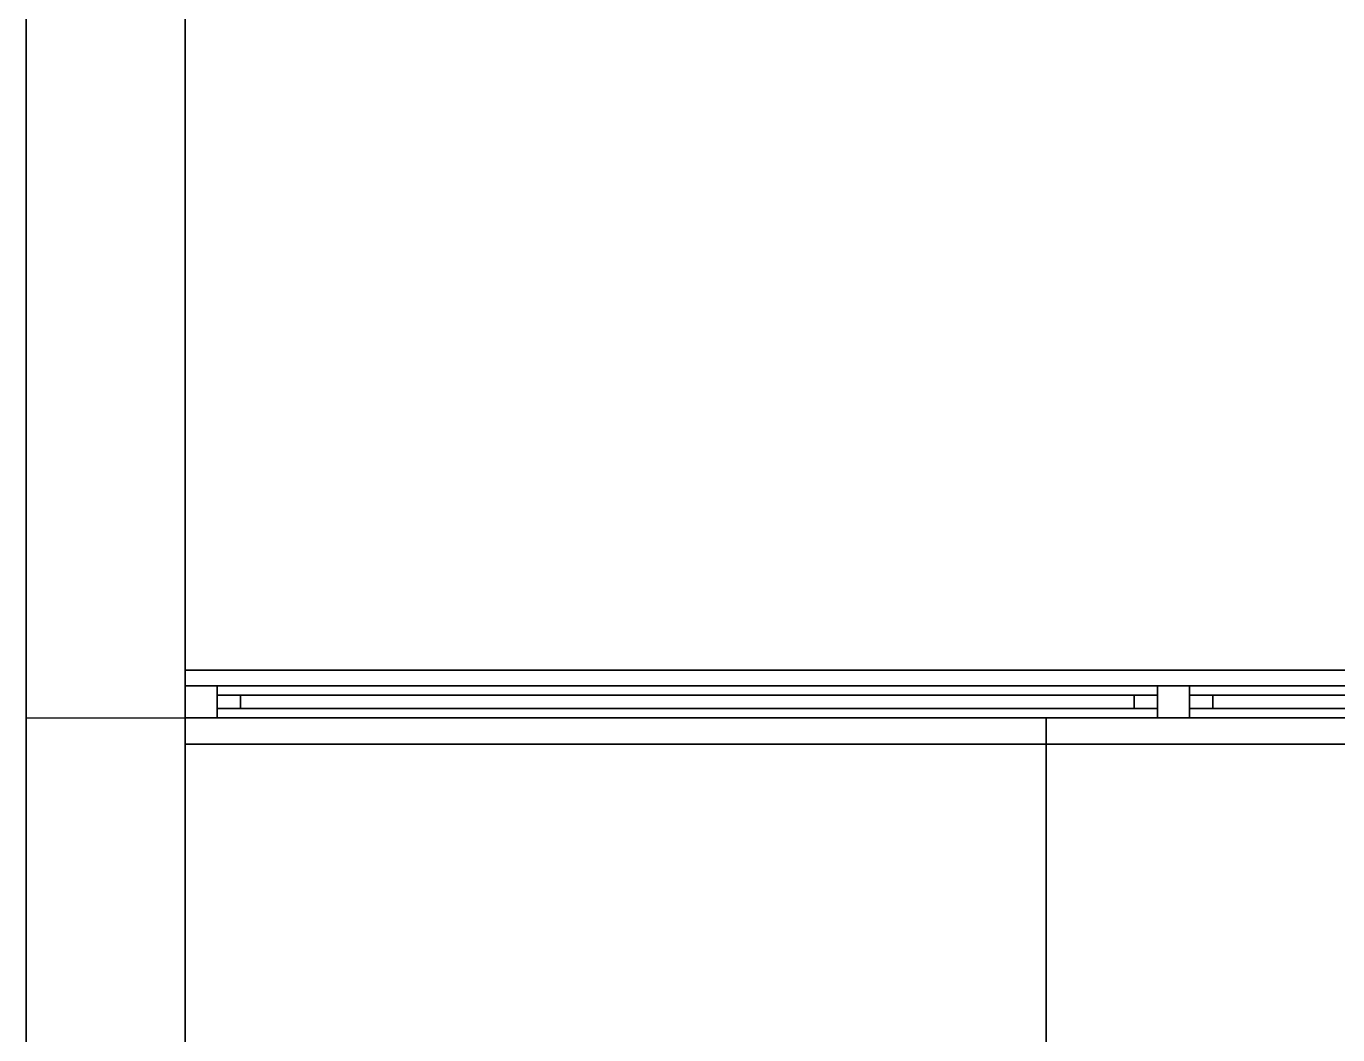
# Model space of a CAD drawing. Header units: millimetres. Extents: x -11 to 11, y -5.8 to 5.8.
# Drawn here: x -11 to -8.525, y -3.86 to -1.958 of the extents above; entities that cross this region are included whole.
import ezdxf

# ---------------------------------------------------------------- set-up
doc = ezdxf.new("R2010")
doc.units = ezdxf.units.MM
for name, color, linetype in [('copertura', 8, 'Continuous'), ('cordolo', 251, 'Continuous'), ('cromato', 251, 'Continuous'), ('frangivento', 7, 'Continuous'), ('parete', 254, 'Continuous'), ('pavimento', 7, 'Continuous'), ('pavimento_balcone', 254, 'Continuous'), ('pavimento_pt', 7, 'Continuous'), ('rolf', 254, 'Continuous'), ('solaio', 7, 'Continuous'), ('vetro', 249, 'Continuous')]:
    doc.layers.add(name, color=color, linetype=linetype)

msp = doc.modelspace()

# ---------------------------------------------------------------- linework, layer by layer
at = {"layer": 'copertura'}
for points in [[(-11, -0.0125, 6.3), (-11, -4.2625, 6.3), (0, -4.2625, 6.3), (0, -0.0125, 6.3)], [(-11, -0.7625), (-11, -5.7625), (-11, -5.7625, 3.15), (-11, -0.7625, 3.15)], [(-11, -0.7625, 3.15), (-11, -5.7625, 3.15), (-11, -5.7625, 6.3), (-11, -0.7625, 6.3)], [(-10.7, -5.7625), (-10.7, -0.7625), (-10.7, -0.7625, 2.9), (-10.7, -5.7625, 2.9)], [(-10.7, -5.7625, 2.9), (-10.7, -0.7625, 2.9), (-10.7, -0.7625, 5.8), (-10.7, -5.7625, 5.8)]]:
    msp.add_3dface(points, dxfattribs=at)
at = {"layer": 'cordolo'}
for points in [[(-10.7, -3.3125), (-10.7, -3.2625), (-3.3, -3.2625), (-3.3, -3.3125)], [(-3.3, -3.3125, 0.05), (-3.3, -3.2625, 0.05), (-10.7, -3.2625, 0.05), (-10.7, -3.3125, 0.05)], [(-3.3, -3.2625), (-10.7, -3.2625), (-10.7, -3.2625, 0.05), (-3.3, -3.2625, 0.05)], [(-10.7, -3.2625), (-10.7, -3.3125), (-10.7, -3.3125, 0.05), (-10.7, -3.2625, 0.05)], [(-10.7, -3.3125, 0.05), (-3.3, -3.3125, 0.05), (-3.3, -3.3125), (-10.7, -3.3125)]]:
    msp.add_3dface(points, dxfattribs=at)
at = {"layer": 'cromato'}
for points in [[(-10.7, -3.2625), (-10.7, -3.2025), (-10.64, -3.2025), (-10.64, -3.2625)], [(-10.64, -3.2625, 2.7), (-10.64, -3.2025, 2.7), (-10.7, -3.2025, 2.7), (-10.7, -3.2625, 2.7)], [(-10.64, -3.2025), (-10.7, -3.2025), (-10.7, -3.2025, 2.7), (-10.64, -3.2025, 2.7)], [(-10.7, -3.2025), (-10.7, -3.2625), (-10.7, -3.2625, 2.7), (-10.7, -3.2025, 2.7)], [(-10.7, -3.2625, 3), (-10.7, -3.2025, 3), (-10.64, -3.2025, 3), (-10.64, -3.2625, 3)], [(-10.64, -3.2625, 5.7), (-10.64, -3.2025, 5.7), (-10.7, -3.2025, 5.7), (-10.7, -3.2625, 5.7)], [(-10.64, -3.2025, 3), (-10.7, -3.2025, 3), (-10.7, -3.2025, 5.7), (-10.64, -3.2025, 5.7)], [(-10.7, -3.2025, 3), (-10.7, -3.2625, 3), (-10.7, -3.2625, 5.7), (-10.7, -3.2025, 5.7)], [(-10.7, -3.2025), (-10.7, -3.2625), (-10.64, -3.2625), (-10.64, -3.2025)], [(-10.64, -3.2625), (-10.64, -3.2025), (-10.64, -3.2025, 2.7), (-10.64, -3.2625, 2.7)], [(-10.64, -3.2625, 3), (-10.64, -3.2025, 3), (-10.64, -3.2025, 5.7), (-10.64, -3.2625, 5.7)], [(-8.865, -3.2625), (-8.865, -3.2025), (-8.805, -3.2025), (-8.805, -3.2625)], [(-8.805, -3.2625, 2.7), (-8.805, -3.2025, 2.7), (-8.865, -3.2025, 2.7), (-8.865, -3.2625, 2.7)], [(-8.805, -3.2025), (-8.865, -3.2025), (-8.865, -3.2025, 2.7), (-8.805, -3.2025, 2.7)], [(-8.865, -3.2025), (-8.865, -3.2625), (-8.865, -3.2625, 2.7), (-8.865, -3.2025, 2.7)], [(-8.865, -3.2625, 3), (-8.865, -3.2025, 3), (-8.805, -3.2025, 3), (-8.805, -3.2625, 3)], [(-8.805, -3.2625, 5.7), (-8.805, -3.2025, 5.7), (-8.865, -3.2025, 5.7), (-8.865, -3.2625, 5.7)], [(-8.805, -3.2025, 3), (-8.865, -3.2025, 3), (-8.865, -3.2025, 5.7), (-8.805, -3.2025, 5.7)], [(-8.865, -3.2025, 3), (-8.865, -3.2625, 3), (-8.865, -3.2625, 5.7), (-8.865, -3.2025, 5.7)], [(-8.805, -3.2625), (-8.805, -3.2025), (-8.805, -3.2025, 2.7), (-8.805, -3.2625, 2.7)], [(-8.805, -3.2625, 3), (-8.805, -3.2025, 3), (-8.805, -3.2025, 5.7), (-8.805, -3.2625, 5.7)], [(-10.7, -3.2625, 2.7), (-10.64, -3.2625, 2.7), (-10.64, -3.2625), (-10.7, -3.2625)], [(-10.7, -3.2625, 5.7), (-10.64, -3.2625, 5.7), (-10.64, -3.2625, 3), (-10.7, -3.2625, 3)], [(-8.865, -3.2625, 2.7), (-8.805, -3.2625, 2.7), (-8.805, -3.2625), (-8.865, -3.2625)], [(-8.865, -3.2625, 5.7), (-8.805, -3.2625, 5.7), (-8.805, -3.2625, 3), (-8.865, -3.2625, 3)]]:
    msp.add_3dface(points, dxfattribs=at)
at = {"layer": 'frangivento'}
for points in [[(-10.64, -3.22, 3.2025), (-10.64, -3.22, 3.27), (-8.865, -3.22, 3.27), (-8.865, -3.22, 3.2025)], [(-10.64, -3.245, 3.2025), (-10.64, -3.245, 3.27), (-10.64, -3.22, 3.27), (-10.64, -3.22, 3.2025)], [(-10.64, -3.245, 3.27), (-8.865, -3.245, 3.27), (-8.865, -3.22, 3.27), (-10.64, -3.22, 3.27)], [(-8.865, -3.245, 3.2025), (-10.64, -3.245, 3.2025), (-10.64, -3.22, 3.2025), (-8.865, -3.22, 3.2025)], [(-10.64, -3.22, 3.405), (-10.64, -3.22, 3.4725), (-8.865, -3.22, 3.4725), (-8.865, -3.22, 3.405)], [(-10.64, -3.245, 3.405), (-10.64, -3.245, 3.4725), (-10.64, -3.22, 3.4725), (-10.64, -3.22, 3.405)], [(-10.64, -3.245, 3.4725), (-8.865, -3.245, 3.4725), (-8.865, -3.22, 3.4725), (-10.64, -3.22, 3.4725)], [(-8.865, -3.245, 3.405), (-10.64, -3.245, 3.405), (-10.64, -3.22, 3.405), (-8.865, -3.22, 3.405)], [(-10.64, -3.22, 3.6075), (-10.64, -3.22, 3.675), (-8.865, -3.22, 3.675), (-8.865, -3.22, 3.6075)], [(-10.64, -3.245, 3.6075), (-10.64, -3.245, 3.675), (-10.64, -3.22, 3.675), (-10.64, -3.22, 3.6075)], [(-10.64, -3.245, 3.675), (-8.865, -3.245, 3.675), (-8.865, -3.22, 3.675), (-10.64, -3.22, 3.675)], [(-8.865, -3.245, 3.6075), (-10.64, -3.245, 3.6075), (-10.64, -3.22, 3.6075), (-8.865, -3.22, 3.6075)], [(-10.64, -3.22, 3.81), (-10.64, -3.22, 3.8775), (-8.865, -3.22, 3.8775), (-8.865, -3.22, 3.81)], [(-10.64, -3.245, 3.81), (-10.64, -3.245, 3.8775), (-10.64, -3.22, 3.8775), (-10.64, -3.22, 3.81)], [(-10.64, -3.245, 3.8775), (-8.865, -3.245, 3.8775), (-8.865, -3.22, 3.8775), (-10.64, -3.22, 3.8775)], [(-8.865, -3.245, 3.81), (-10.64, -3.245, 3.81), (-10.64, -3.22, 3.81), (-8.865, -3.22, 3.81)], [(-10.64, -3.22, 4.0125), (-10.64, -3.22, 4.08), (-8.865, -3.22, 4.08), (-8.865, -3.22, 4.0125)], [(-10.64, -3.245, 4.0125), (-10.64, -3.245, 4.08), (-10.64, -3.22, 4.08), (-10.64, -3.22, 4.0125)], [(-10.64, -3.245, 4.08), (-8.865, -3.245, 4.08), (-8.865, -3.22, 4.08), (-10.64, -3.22, 4.08)], [(-8.865, -3.245, 4.0125), (-10.64, -3.245, 4.0125), (-10.64, -3.22, 4.0125), (-8.865, -3.22, 4.0125)], [(-10.64, -3.22, 4.215), (-10.64, -3.22, 4.2825), (-8.865, -3.22, 4.2825), (-8.865, -3.22, 4.215)], [(-10.64, -3.245, 4.215), (-10.64, -3.245, 4.2825), (-10.64, -3.22, 4.2825), (-10.64, -3.22, 4.215)], [(-10.64, -3.245, 4.2825), (-8.865, -3.245, 4.2825), (-8.865, -3.22, 4.2825), (-10.64, -3.22, 4.2825)], [(-8.865, -3.245, 4.215), (-10.64, -3.245, 4.215), (-10.64, -3.22, 4.215), (-8.865, -3.22, 4.215)], [(-10.64, -3.22, 4.4175), (-10.64, -3.22, 4.485), (-8.865, -3.22, 4.485), (-8.865, -3.22, 4.4175)], [(-10.64, -3.245, 4.4175), (-10.64, -3.245, 4.485), (-10.64, -3.22, 4.485), (-10.64, -3.22, 4.4175)], [(-10.64, -3.245, 4.485), (-8.865, -3.245, 4.485), (-8.865, -3.22, 4.485), (-10.64, -3.22, 4.485)], [(-8.865, -3.245, 4.4175), (-10.64, -3.245, 4.4175), (-10.64, -3.22, 4.4175), (-8.865, -3.22, 4.4175)], [(-10.64, -3.22, 4.62), (-10.64, -3.22, 4.6875), (-8.865, -3.22, 4.6875), (-8.865, -3.22, 4.62)], [(-10.64, -3.245, 4.62), (-10.64, -3.245, 4.6875), (-10.64, -3.22, 4.6875), (-10.64, -3.22, 4.62)], [(-10.64, -3.245, 4.6875), (-8.865, -3.245, 4.6875), (-8.865, -3.22, 4.6875), (-10.64, -3.22, 4.6875)], [(-8.865, -3.245, 4.62), (-10.64, -3.245, 4.62), (-10.64, -3.22, 4.62), (-8.865, -3.22, 4.62)], [(-10.64, -3.22, 4.8225), (-10.64, -3.22, 4.89), (-8.865, -3.22, 4.89), (-8.865, -3.22, 4.8225)], [(-10.64, -3.245, 4.8225), (-10.64, -3.245, 4.89), (-10.64, -3.22, 4.89), (-10.64, -3.22, 4.8225)], [(-10.64, -3.245, 4.89), (-8.865, -3.245, 4.89), (-8.865, -3.22, 4.89), (-10.64, -3.22, 4.89)], [(-8.865, -3.245, 4.8225), (-10.64, -3.245, 4.8225), (-10.64, -3.22, 4.8225), (-8.865, -3.22, 4.8225)], [(-10.64, -3.22, 5.025), (-10.64, -3.22, 5.0925), (-8.865, -3.22, 5.0925), (-8.865, -3.22, 5.025)], [(-10.64, -3.245, 5.025), (-10.64, -3.245, 5.0925), (-10.64, -3.22, 5.0925), (-10.64, -3.22, 5.025)], [(-10.64, -3.245, 5.0925), (-8.865, -3.245, 5.0925), (-8.865, -3.22, 5.0925), (-10.64, -3.22, 5.0925)], [(-8.865, -3.245, 5.025), (-10.64, -3.245, 5.025), (-10.64, -3.22, 5.025), (-8.865, -3.22, 5.025)], [(-10.64, -3.22, 5.2275), (-10.64, -3.22, 5.295), (-8.865, -3.22, 5.295), (-8.865, -3.22, 5.2275)], [(-10.64, -3.245, 5.2275), (-10.64, -3.245, 5.295), (-10.64, -3.22, 5.295), (-10.64, -3.22, 5.2275)], [(-10.64, -3.245, 5.295), (-8.865, -3.245, 5.295), (-8.865, -3.22, 5.295), (-10.64, -3.22, 5.295)], [(-8.865, -3.245, 5.2275), (-10.64, -3.245, 5.2275), (-10.64, -3.22, 5.2275), (-8.865, -3.22, 5.2275)], [(-10.64, -3.22, 5.43), (-10.64, -3.22, 5.4975), (-8.865, -3.22, 5.4975), (-8.865, -3.22, 5.43)], [(-10.64, -3.245, 5.43), (-10.64, -3.245, 5.4975), (-10.64, -3.22, 5.4975), (-10.64, -3.22, 5.43)], [(-10.64, -3.245, 5.4975), (-8.865, -3.245, 5.4975), (-8.865, -3.22, 5.4975), (-10.64, -3.22, 5.4975)], [(-8.865, -3.245, 5.43), (-10.64, -3.245, 5.43), (-10.64, -3.22, 5.43), (-8.865, -3.22, 5.43)], [(-10.64, -3.22, 5.6325), (-10.64, -3.22, 5.7), (-8.865, -3.22, 5.7), (-8.865, -3.22, 5.6325)], [(-10.64, -3.245, 5.6325), (-10.64, -3.245, 5.7), (-10.64, -3.22, 5.7), (-10.64, -3.22, 5.6325)], [(-10.64, -3.245, 5.7), (-8.865, -3.245, 5.7), (-8.865, -3.22, 5.7), (-10.64, -3.22, 5.7)], [(-8.865, -3.245, 5.6325), (-10.64, -3.245, 5.6325), (-10.64, -3.22, 5.6325), (-8.865, -3.22, 5.6325)], [(-10.64, -3.22, 3), (-10.64, -3.22, 5.7), (-10.5956, -3.22, 5.7), (-10.5956, -3.22, 3)], [(-10.64, -3.245, 3), (-10.64, -3.245, 5.7), (-10.64, -3.22, 5.7), (-10.64, -3.22, 3)], [(-10.64, -3.245, 5.7), (-10.5956, -3.245, 5.7), (-10.5956, -3.22, 5.7), (-10.64, -3.22, 5.7)], [(-10.5956, -3.245, 3), (-10.64, -3.245, 3), (-10.64, -3.22, 3), (-10.5956, -3.22, 3)], [(-10.64, -3.245, 3), (-10.64, -3.245, 3), (-10.64, -3.22, 3)], [(-10.5956, -3.245, 5.7), (-10.5956, -3.245, 3), (-10.5956, -3.22, 3), (-10.5956, -3.22, 5.7)], [(-8.9094, -3.22, 3), (-8.9094, -3.22, 5.7), (-8.865, -3.22, 5.7), (-8.865, -3.22, 3)], [(-8.9094, -3.245, 3), (-8.9094, -3.245, 5.7), (-8.9094, -3.22, 5.7), (-8.9094, -3.22, 3)], [(-8.9094, -3.245, 5.7), (-8.865, -3.245, 5.7), (-8.865, -3.22, 5.7), (-8.9094, -3.22, 5.7)], [(-8.865, -3.245, 3), (-8.9094, -3.245, 3), (-8.9094, -3.22, 3), (-8.865, -3.22, 3)], [(-8.9094, -3.245, 3), (-8.9094, -3.245, 3), (-8.9094, -3.22, 3)], [(-8.865, -3.245, 3.27), (-8.865, -3.245, 3.2025), (-8.865, -3.22, 3.2025), (-8.865, -3.22, 3.27)], [(-8.865, -3.245, 3.4725), (-8.865, -3.245, 3.405), (-8.865, -3.22, 3.405), (-8.865, -3.22, 3.4725)], [(-8.865, -3.245, 3.675), (-8.865, -3.245, 3.6075), (-8.865, -3.22, 3.6075), (-8.865, -3.22, 3.675)], [(-8.865, -3.245, 3.8775), (-8.865, -3.245, 3.81), (-8.865, -3.22, 3.81), (-8.865, -3.22, 3.8775)], [(-8.865, -3.245, 4.08), (-8.865, -3.245, 4.0125), (-8.865, -3.22, 4.0125), (-8.865, -3.22, 4.08)], [(-8.865, -3.245, 4.2825), (-8.865, -3.245, 4.215), (-8.865, -3.22, 4.215), (-8.865, -3.22, 4.2825)], [(-8.865, -3.245, 4.485), (-8.865, -3.245, 4.4175), (-8.865, -3.22, 4.4175), (-8.865, -3.22, 4.485)], [(-8.865, -3.245, 4.6875), (-8.865, -3.245, 4.62), (-8.865, -3.22, 4.62), (-8.865, -3.22, 4.6875)], [(-8.865, -3.245, 4.89), (-8.865, -3.245, 4.8225), (-8.865, -3.22, 4.8225), (-8.865, -3.22, 4.89)], [(-8.865, -3.245, 5.0925), (-8.865, -3.245, 5.025), (-8.865, -3.22, 5.025), (-8.865, -3.22, 5.0925)], [(-8.865, -3.245, 5.295), (-8.865, -3.245, 5.2275), (-8.865, -3.22, 5.2275), (-8.865, -3.22, 5.295)], [(-8.865, -3.245, 5.4975), (-8.865, -3.245, 5.43), (-8.865, -3.22, 5.43), (-8.865, -3.22, 5.4975)], [(-8.865, -3.245, 5.7), (-8.865, -3.245, 5.6325), (-8.865, -3.22, 5.6325), (-8.865, -3.22, 5.7)], [(-8.865, -3.245, 5.7), (-8.865, -3.245, 3), (-8.865, -3.22, 3), (-8.865, -3.22, 5.7)], [(-8.805, -3.22, 0.2025), (-8.805, -3.22, 0.27), (-7.03, -3.22, 0.27), (-7.03, -3.22, 0.2025)], [(-8.805, -3.245, 0.2025), (-8.805, -3.245, 0.27), (-8.805, -3.22, 0.27), (-8.805, -3.22, 0.2025)], [(-8.805, -3.245, 0.27), (-7.03, -3.245, 0.27), (-7.03, -3.22, 0.27), (-8.805, -3.22, 0.27)], [(-7.03, -3.245, 0.2025), (-8.805, -3.245, 0.2025), (-8.805, -3.22, 0.2025), (-7.03, -3.22, 0.2025)], [(-8.805, -3.22, 0.405), (-8.805, -3.22, 0.4725), (-7.03, -3.22, 0.4725), (-7.03, -3.22, 0.405)], [(-8.805, -3.245, 0.405), (-8.805, -3.245, 0.4725), (-8.805, -3.22, 0.4725), (-8.805, -3.22, 0.405)], [(-8.805, -3.245, 0.4725), (-7.03, -3.245, 0.4725), (-7.03, -3.22, 0.4725), (-8.805, -3.22, 0.4725)], [(-7.03, -3.245, 0.405), (-8.805, -3.245, 0.405), (-8.805, -3.22, 0.405), (-7.03, -3.22, 0.405)], [(-8.805, -3.22, 0.6075), (-8.805, -3.22, 0.675), (-7.03, -3.22, 0.675), (-7.03, -3.22, 0.6075)], [(-8.805, -3.245, 0.6075), (-8.805, -3.245, 0.675), (-8.805, -3.22, 0.675), (-8.805, -3.22, 0.6075)], [(-8.805, -3.245, 0.675), (-7.03, -3.245, 0.675), (-7.03, -3.22, 0.675), (-8.805, -3.22, 0.675)], [(-7.03, -3.245, 0.6075), (-8.805, -3.245, 0.6075), (-8.805, -3.22, 0.6075), (-7.03, -3.22, 0.6075)], [(-8.805, -3.22, 0.81), (-8.805, -3.22, 0.8775), (-7.03, -3.22, 0.8775), (-7.03, -3.22, 0.81)], [(-8.805, -3.245, 0.81), (-8.805, -3.245, 0.8775), (-8.805, -3.22, 0.8775), (-8.805, -3.22, 0.81)], [(-8.805, -3.245, 0.8775), (-7.03, -3.245, 0.8775), (-7.03, -3.22, 0.8775), (-8.805, -3.22, 0.8775)], [(-7.03, -3.245, 0.81), (-8.805, -3.245, 0.81), (-8.805, -3.22, 0.81), (-7.03, -3.22, 0.81)], [(-8.805, -3.22, 1.0125), (-8.805, -3.22, 1.08), (-7.03, -3.22, 1.08), (-7.03, -3.22, 1.0125)], [(-8.805, -3.245, 1.0125), (-8.805, -3.245, 1.08), (-8.805, -3.22, 1.08), (-8.805, -3.22, 1.0125)], [(-8.805, -3.245, 1.08), (-7.03, -3.245, 1.08), (-7.03, -3.22, 1.08), (-8.805, -3.22, 1.08)], [(-7.03, -3.245, 1.0125), (-8.805, -3.245, 1.0125), (-8.805, -3.22, 1.0125), (-7.03, -3.22, 1.0125)], [(-8.805, -3.22, 1.215), (-8.805, -3.22, 1.2825), (-7.03, -3.22, 1.2825), (-7.03, -3.22, 1.215)], [(-8.805, -3.245, 1.215), (-8.805, -3.245, 1.2825), (-8.805, -3.22, 1.2825), (-8.805, -3.22, 1.215)], [(-8.805, -3.245, 1.2825), (-7.03, -3.245, 1.2825), (-7.03, -3.22, 1.2825), (-8.805, -3.22, 1.2825)], [(-7.03, -3.245, 1.215), (-8.805, -3.245, 1.215), (-8.805, -3.22, 1.215), (-7.03, -3.22, 1.215)], [(-8.805, -3.22, 1.4175), (-8.805, -3.22, 1.485), (-7.03, -3.22, 1.485), (-7.03, -3.22, 1.4175)], [(-8.805, -3.245, 1.4175), (-8.805, -3.245, 1.485), (-8.805, -3.22, 1.485), (-8.805, -3.22, 1.4175)], [(-8.805, -3.245, 1.485), (-7.03, -3.245, 1.485), (-7.03, -3.22, 1.485), (-8.805, -3.22, 1.485)], [(-7.03, -3.245, 1.4175), (-8.805, -3.245, 1.4175), (-8.805, -3.22, 1.4175), (-7.03, -3.22, 1.4175)], [(-8.805, -3.22, 1.62), (-8.805, -3.22, 1.6875), (-7.03, -3.22, 1.6875), (-7.03, -3.22, 1.62)], [(-8.805, -3.245, 1.62), (-8.805, -3.245, 1.6875), (-8.805, -3.22, 1.6875), (-8.805, -3.22, 1.62)], [(-8.805, -3.245, 1.6875), (-7.03, -3.245, 1.6875), (-7.03, -3.22, 1.6875), (-8.805, -3.22, 1.6875)], [(-7.03, -3.245, 1.62), (-8.805, -3.245, 1.62), (-8.805, -3.22, 1.62), (-7.03, -3.22, 1.62)], [(-8.805, -3.22, 1.8225), (-8.805, -3.22, 1.89), (-7.03, -3.22, 1.89), (-7.03, -3.22, 1.8225)], [(-8.805, -3.245, 1.8225), (-8.805, -3.245, 1.89), (-8.805, -3.22, 1.89), (-8.805, -3.22, 1.8225)], [(-8.805, -3.245, 1.89), (-7.03, -3.245, 1.89), (-7.03, -3.22, 1.89), (-8.805, -3.22, 1.89)], [(-7.03, -3.245, 1.8225), (-8.805, -3.245, 1.8225), (-8.805, -3.22, 1.8225), (-7.03, -3.22, 1.8225)], [(-8.805, -3.22, 2.025), (-8.805, -3.22, 2.0925), (-7.03, -3.22, 2.0925), (-7.03, -3.22, 2.025)], [(-8.805, -3.245, 2.025), (-8.805, -3.245, 2.0925), (-8.805, -3.22, 2.0925), (-8.805, -3.22, 2.025)], [(-8.805, -3.245, 2.0925), (-7.03, -3.245, 2.0925), (-7.03, -3.22, 2.0925), (-8.805, -3.22, 2.0925)], [(-7.03, -3.245, 2.025), (-8.805, -3.245, 2.025), (-8.805, -3.22, 2.025), (-7.03, -3.22, 2.025)], [(-8.805, -3.22, 2.2275), (-8.805, -3.22, 2.295), (-7.03, -3.22, 2.295), (-7.03, -3.22, 2.2275)], [(-8.805, -3.245, 2.2275), (-8.805, -3.245, 2.295), (-8.805, -3.22, 2.295), (-8.805, -3.22, 2.2275)], [(-8.805, -3.245, 2.295), (-7.03, -3.245, 2.295), (-7.03, -3.22, 2.295), (-8.805, -3.22, 2.295)], [(-7.03, -3.245, 2.2275), (-8.805, -3.245, 2.2275), (-8.805, -3.22, 2.2275), (-7.03, -3.22, 2.2275)], [(-8.805, -3.22, 2.43), (-8.805, -3.22, 2.4975), (-7.03, -3.22, 2.4975), (-7.03, -3.22, 2.43)], [(-8.805, -3.245, 2.43), (-8.805, -3.245, 2.4975), (-8.805, -3.22, 2.4975), (-8.805, -3.22, 2.43)], [(-8.805, -3.245, 2.4975), (-7.03, -3.245, 2.4975), (-7.03, -3.22, 2.4975), (-8.805, -3.22, 2.4975)], [(-7.03, -3.245, 2.43), (-8.805, -3.245, 2.43), (-8.805, -3.22, 2.43), (-7.03, -3.22, 2.43)], [(-8.805, -3.22, 2.6325), (-8.805, -3.22, 2.7), (-7.03, -3.22, 2.7), (-7.03, -3.22, 2.6325)], [(-8.805, -3.245, 2.6325), (-8.805, -3.245, 2.7), (-8.805, -3.22, 2.7), (-8.805, -3.22, 2.6325)], [(-8.805, -3.245, 2.7), (-7.03, -3.245, 2.7), (-7.03, -3.22, 2.7), (-8.805, -3.22, 2.7)], [(-7.03, -3.245, 2.6325), (-8.805, -3.245, 2.6325), (-8.805, -3.22, 2.6325), (-7.03, -3.22, 2.6325)], [(-8.805, -3.22), (-8.805, -3.22, 2.7), (-8.7606, -3.22, 2.7), (-8.7606, -3.22)], [(-8.805, -3.245), (-8.805, -3.245, 2.7), (-8.805, -3.22, 2.7), (-8.805, -3.22)], [(-8.805, -3.245, 2.7), (-8.7606, -3.245, 2.7), (-8.7606, -3.22, 2.7), (-8.805, -3.22, 2.7)], [(-8.7606, -3.245), (-8.805, -3.245), (-8.805, -3.22), (-8.7606, -3.22)], [(-8.805, -3.245), (-8.805, -3.245), (-8.805, -3.22)], [(-8.7606, -3.245, 2.7), (-8.7606, -3.245), (-8.7606, -3.22), (-8.7606, -3.22, 2.7)], [(-10.64, -3.245, 3.2025), (-10.64, -3.245, 3.27), (-8.865, -3.245, 3.27), (-8.865, -3.245, 3.2025)], [(-10.64, -3.245, 3.405), (-10.64, -3.245, 3.4725), (-8.865, -3.245, 3.4725), (-8.865, -3.245, 3.405)], [(-10.64, -3.245, 3.6075), (-10.64, -3.245, 3.675), (-8.865, -3.245, 3.675), (-8.865, -3.245, 3.6075)], [(-10.64, -3.245, 3.81), (-10.64, -3.245, 3.8775), (-8.865, -3.245, 3.8775), (-8.865, -3.245, 3.81)], [(-10.64, -3.245, 4.0125), (-10.64, -3.245, 4.08), (-8.865, -3.245, 4.08), (-8.865, -3.245, 4.0125)], [(-10.64, -3.245, 4.215), (-10.64, -3.245, 4.2825), (-8.865, -3.245, 4.2825), (-8.865, -3.245, 4.215)], [(-10.64, -3.245, 4.4175), (-10.64, -3.245, 4.485), (-8.865, -3.245, 4.485), (-8.865, -3.245, 4.4175)], [(-10.64, -3.245, 4.62), (-10.64, -3.245, 4.6875), (-8.865, -3.245, 4.6875), (-8.865, -3.245, 4.62)], [(-10.64, -3.245, 4.8225), (-10.64, -3.245, 4.89), (-8.865, -3.245, 4.89), (-8.865, -3.245, 4.8225)], [(-10.64, -3.245, 5.025), (-10.64, -3.245, 5.0925), (-8.865, -3.245, 5.0925), (-8.865, -3.245, 5.025)], [(-10.64, -3.245, 5.2275), (-10.64, -3.245, 5.295), (-8.865, -3.245, 5.295), (-8.865, -3.245, 5.2275)], [(-10.64, -3.245, 5.43), (-10.64, -3.245, 5.4975), (-8.865, -3.245, 5.4975), (-8.865, -3.245, 5.43)], [(-10.64, -3.245, 5.6325), (-10.64, -3.245, 5.7), (-8.865, -3.245, 5.7), (-8.865, -3.245, 5.6325)], [(-10.64, -3.245, 3), (-10.64, -3.245, 5.7), (-10.5956, -3.245, 5.7), (-10.5956, -3.245, 3)], [(-8.9094, -3.245, 3), (-8.9094, -3.245, 5.7), (-8.865, -3.245, 5.7), (-8.865, -3.245, 3)], [(-8.805, -3.245, 0.2025), (-8.805, -3.245, 0.27), (-7.03, -3.245, 0.27), (-7.03, -3.245, 0.2025)], [(-8.805, -3.245, 0.405), (-8.805, -3.245, 0.4725), (-7.03, -3.245, 0.4725), (-7.03, -3.245, 0.405)], [(-8.805, -3.245, 0.6075), (-8.805, -3.245, 0.675), (-7.03, -3.245, 0.675), (-7.03, -3.245, 0.6075)], [(-8.805, -3.245, 0.81), (-8.805, -3.245, 0.8775), (-7.03, -3.245, 0.8775), (-7.03, -3.245, 0.81)], [(-8.805, -3.245, 1.0125), (-8.805, -3.245, 1.08), (-7.03, -3.245, 1.08), (-7.03, -3.245, 1.0125)], [(-8.805, -3.245, 1.215), (-8.805, -3.245, 1.2825), (-7.03, -3.245, 1.2825), (-7.03, -3.245, 1.215)], [(-8.805, -3.245, 1.4175), (-8.805, -3.245, 1.485), (-7.03, -3.245, 1.485), (-7.03, -3.245, 1.4175)], [(-8.805, -3.245, 1.62), (-8.805, -3.245, 1.6875), (-7.03, -3.245, 1.6875), (-7.03, -3.245, 1.62)], [(-8.805, -3.245, 1.8225), (-8.805, -3.245, 1.89), (-7.03, -3.245, 1.89), (-7.03, -3.245, 1.8225)], [(-8.805, -3.245, 2.025), (-8.805, -3.245, 2.0925), (-7.03, -3.245, 2.0925), (-7.03, -3.245, 2.025)], [(-8.805, -3.245, 2.2275), (-8.805, -3.245, 2.295), (-7.03, -3.245, 2.295), (-7.03, -3.245, 2.2275)], [(-8.805, -3.245, 2.43), (-8.805, -3.245, 2.4975), (-7.03, -3.245, 2.4975), (-7.03, -3.245, 2.43)], [(-8.805, -3.245, 2.6325), (-8.805, -3.245, 2.7), (-7.03, -3.245, 2.7), (-7.03, -3.245, 2.6325)], [(-8.805, -3.245), (-8.805, -3.245, 2.7), (-8.7606, -3.245, 2.7), (-8.7606, -3.245)]]:
    msp.add_3dface(points, dxfattribs=at)
at = {"layer": 'parete'}
for points in [[(-10.7, -3.2625, 5.7), (-10.7, -3.2625, 2.85), (-10.7, -0.7625, 2.85), (-10.7, -0.7625, 5.7)], [(-10.7, -3.2625, 2.85), (-10.7, -3.2625), (-10.7, -0.7625), (-10.7, -0.7625, 2.85)]]:
    msp.add_3dface(points, dxfattribs=at)
at = {"layer": 'pavimento'}
for points in [[(-7, -3.2625), (-7, -0.7625), (-10.7, -0.7625), (-10.7, -3.2625)], [(-7, -3.2625, 3), (-7, -0.7625, 3), (-10.7, -0.7625, 3), (-10.7, -3.2625, 3)]]:
    msp.add_3dface(points, dxfattribs=at)
at = {"layer": 'pavimento_balcone'}
msp.add_3dface([(-10.7, -3.2625, 3), (-10.7, -5.7625, 3), (-3.3, -5.7625, 3), (-3.3, -3.2625, 3)], dxfattribs=at)
at = {"layer": 'pavimento_pt'}
for points in [[(-9.075, -4.5125), (-11, -4.5125), (-11, -3.2625), (-9.075, -3.2625)], [(-7.15, -4.5125), (-9.075, -4.5125), (-9.075, -3.2625), (-7.15, -3.2625)]]:
    msp.add_3dface(points, dxfattribs=at)
at = {"layer": 'rolf'}
for points in [[(-10.7, -0.0125, 5.8), (-10.7, -4.2625, 5.8), (0, -4.2625, 5.8), (0, -0.0125, 5.8)], [(-10.7, -3.2625, 2.7), (-10.7, -0.7625, 2.7), (-7, -0.7625, 2.7), (-7, -3.2625, 2.7)], [(-7.15, -3.2625, 2.7), (-7.15, -4.5125, 2.7), (-10.7, -4.5125, 2.7), (-10.7, -3.2625, 2.7)]]:
    msp.add_3dface(points, dxfattribs=at)
at = {"layer": 'solaio'}
for points in [[(-10.7, -0.7625, 2.7), (-10.7, -3.2625, 2.7), (-10.7, -3.2625, 2.85), (-10.7, -0.7625, 2.85)], [(-10.7, -0.7625, 2.85), (-10.7, -3.2625, 2.85), (-10.7, -3.2625, 3), (-10.7, -0.7625, 3)], [(-10.7, -3.2625, 3), (-7, -3.2625, 3), (-7, -3.2625, 2.85), (-10.7, -3.2625, 2.85)], [(-10.7, -3.2625, 2.85), (-7, -3.2625, 2.85), (-7, -3.2625, 2.7), (-10.7, -3.2625, 2.7)]]:
    msp.add_3dface(points, dxfattribs=at)
at = {"layer": 'vetro'}
for points in [[(-10.7, -3.2025), (-10.7, -3.1725), (-3.3, -3.1725), (-3.3, -3.2025)], [(-3.3, -3.2025, 2.7), (-3.3, -3.1725, 2.7), (-10.7, -3.1725, 2.7), (-10.7, -3.2025, 2.7)], [(-3.3, -3.1725), (-10.7, -3.1725), (-10.7, -3.1725, 2.7), (-3.3, -3.1725, 2.7)], [(-10.7, -3.1725), (-10.7, -3.2025), (-10.7, -3.2025, 2.7), (-10.7, -3.1725, 2.7)], [(-10.7, -3.2025, 3), (-10.7, -3.1725, 3), (-3.3, -3.1725, 3), (-3.3, -3.2025, 3)], [(-3.3, -3.2025, 5.7), (-3.3, -3.1725, 5.7), (-10.7, -3.1725, 5.7), (-10.7, -3.2025, 5.7)], [(-3.3, -3.1725, 3), (-10.7, -3.1725, 3), (-10.7, -3.1725, 5.7), (-3.3, -3.1725, 5.7)], [(-10.7, -3.1725, 3), (-10.7, -3.2025, 3), (-10.7, -3.2025, 5.7), (-10.7, -3.1725, 5.7)], [(-10.7, -3.2025, 2.7), (-3.3, -3.2025, 2.7), (-3.3, -3.2025), (-10.7, -3.2025)], [(-10.7, -3.2025, 5.7), (-3.3, -3.2025, 5.7), (-3.3, -3.2025, 3), (-10.7, -3.2025, 3)]]:
    msp.add_3dface(points, dxfattribs=at)

doc.saveas('drawing.dxf')
